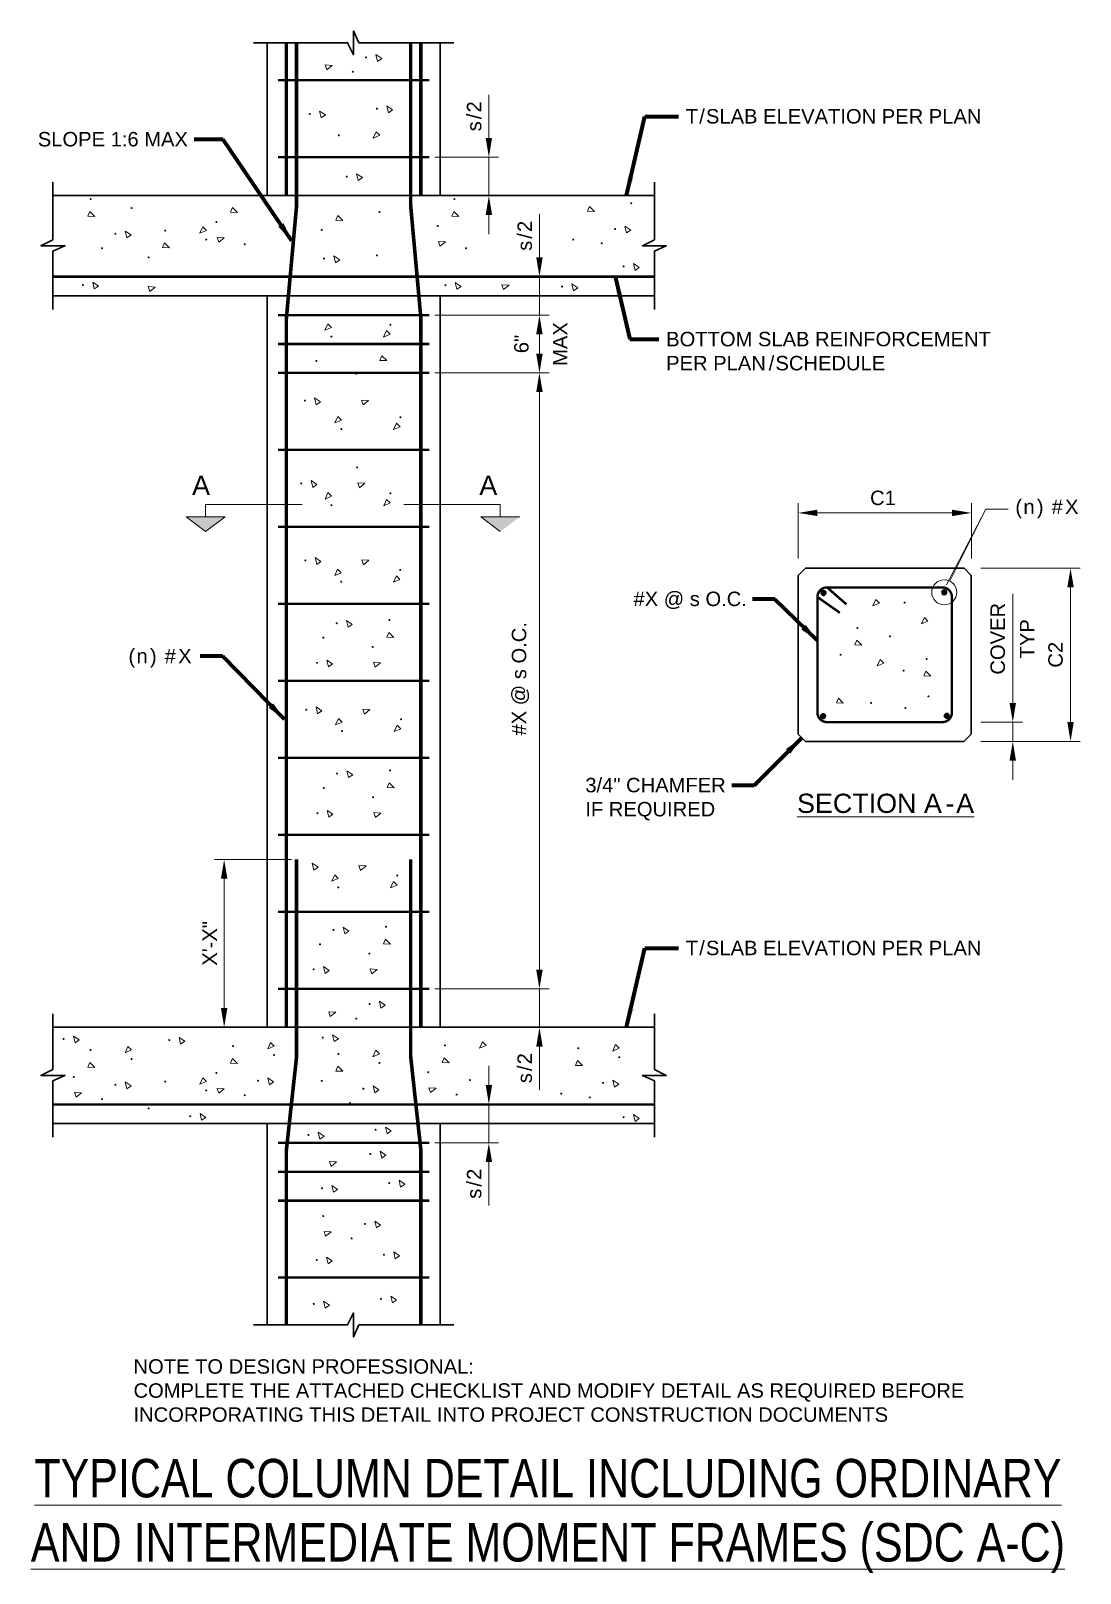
# Model space of a CAD drawing. Header units: inches. Extents: x -400 to -291, y 1853 to 2013.
import ezdxf

# ---------------------------------------------------------------- set-up
doc = ezdxf.new("R2010")
doc.units = ezdxf.units.IN
doc.header["$LTSCALE"] = 5
doc.header["$MEASUREMENT"] = 0
doc.linetypes.add('HIDDEN', pattern=[0.375, 0.25, -0.125])
for name, color, linetype, lineweight in [('S-ANNO-DIMS', 1, 'Continuous', 20), ('S-ANNO-TEXT', 7, 'Continuous', 20), ('S-DELT-PATT', 7, 'Continuous', 15), ('S-DETL', 3, 'Continuous', 30)]:
    doc.layers.add(name, color=color, linetype=linetype, lineweight=lineweight)
doc.styles.add('Romans', font='arial.ttf')
doc.dimstyles.get("Standard").update_dxf_attribs({"dimtxt": 0.18, "dimasz": 0.18, "dimexe": 0.18, "dimexo": 0.0625, "dimgap": 0.09, "dimtad": 0, "dimtih": 1, "dimtoh": 1, "dimdec": 4, "dimzin": 0, "dimdsep": 46, "dimtxsty": 'Standard', "dimcen": 0.09, "dimadec": 0, "dimazin": 0, "dimtfac": 1, "dimtdec": 4, "dimtofl": 0, "dimtmove": 0, "dimatfit": 3, "dimfxl": 1, "dimtolj": 1, "dimtzin": 0, "dimarcsym": 0})

# ---------------------------------------------------------------- blocks, each defined once
blk = doc.blocks.new('*D0')
at = {"layer": 'Defpoints', "color": 0, "transparency": 16777216}
for p in [(-302.5, 1941.52), (-298.17, 1941.52), (-302.5, 1939.52)]:
    blk.add_point(p, dxfattribs=at)
at = {"layer": 'S-ANNO-DIMS', "transparency": 16777216}
for p, q in [((-298.17, 1943.52), (-298.17, 1954.84)), ((-301.5, 1941.52), (-297.17, 1941.52)), ((-298.17, 1939.52), (-298.17, 1941.52)), ((-301.5, 1939.52), (-297.17, 1939.52)), ((-298.17, 1937.52), (-298.17, 1935.52))]:
    blk.add_line(p, q, dxfattribs=at)
for points in [[(-298.51, 1943.52), (-297.84, 1943.52), (-298.17, 1941.52)], [(-298.51, 1937.52), (-297.84, 1937.52), (-298.17, 1939.52)]]:
    blk.add_solid(points, dxfattribs=at)
at = {"layer": 'S-ANNO-DIMS', "transparency": 16777216, "insert": (-299.73, 1950.18), "char_height": 1.5, "attachment_point": 5, "rotation": 90, "style": 'Romans'}
blk.add_mtext('\\A1;COVER', dxfattribs=at)
blk = doc.blocks.new('*D1')
at = {"layer": 'Defpoints', "color": 0, "transparency": 16777216}
for p in [(-302.5, 1957.52), (-292.17, 1957.52), (-302.5, 1939.52)]:
    blk.add_point(p, dxfattribs=at)
at = {"layer": 'S-ANNO-DIMS', "transparency": 16777216}
for p, q in [((-301.5, 1957.52), (-291.17, 1957.52)), ((-292.17, 1941.52), (-292.17, 1955.52)), ((-301.5, 1939.52), (-291.17, 1939.52))]:
    blk.add_line(p, q, dxfattribs=at)
for points in [[(-292.5, 1955.52), (-291.83, 1955.52), (-292.17, 1957.52)], [(-292.5, 1941.52), (-291.83, 1941.52), (-292.17, 1939.52)]]:
    blk.add_solid(points, dxfattribs=at)
at = {"layer": 'S-ANNO-DIMS', "transparency": 16777216, "insert": (-293.72, 1948.52), "char_height": 1.5, "attachment_point": 5, "rotation": 90, "style": 'Romans'}
blk.add_mtext('\\A1;C2', dxfattribs=at)
blk = doc.blocks.new('*D2')
at = {"layer": 'Defpoints', "color": 0, "transparency": 16777216}
for p in [(-320.48, 1963.26), (-320.48, 1957.52), (-302.48, 1957.52)]:
    blk.add_point(p, dxfattribs=at)
at = {"layer": 'S-ANNO-DIMS', "transparency": 16777216}
for p, q in [((-320.48, 1958.52), (-320.48, 1964.26)), ((-304.48, 1963.26), (-318.48, 1963.26)), ((-302.48, 1958.52), (-302.48, 1964.26))]:
    blk.add_line(p, q, dxfattribs=at)
for points in [[(-318.48, 1963.59), (-318.48, 1962.93), (-320.48, 1963.26)], [(-304.48, 1963.59), (-304.48, 1962.93), (-302.48, 1963.26)]]:
    blk.add_solid(points, dxfattribs=at)
at = {"layer": 'S-ANNO-DIMS', "transparency": 16777216, "insert": (-311.67, 1964.81), "char_height": 1.5, "attachment_point": 5, "style": 'Romans'}
blk.add_mtext('\\A1;C1', dxfattribs=at)
blk = doc.blocks.new('*D3')
at = {"layer": 'Defpoints', "color": 0, "transparency": 16777216}
for p in [(-359.27, 1977.81), (-359.27, 1913.81), (-347.39, 1913.81)]:
    blk.add_point(p, dxfattribs=at)
at = {"layer": 'S-ANNO-DIMS', "transparency": 16777216}
for p, q in [((-358.27, 1977.81), (-346.39, 1977.81)), ((-347.39, 1975.81), (-347.39, 1915.81)), ((-358.27, 1913.81), (-346.39, 1913.81))]:
    blk.add_line(p, q, dxfattribs=at)
for points in [[(-347.72, 1975.81), (-347.05, 1975.81), (-347.39, 1977.81)], [(-347.72, 1915.81), (-347.05, 1915.81), (-347.39, 1913.81)]]:
    blk.add_solid(points, dxfattribs=at)
at = {"layer": 'S-ANNO-DIMS', "transparency": 16777216, "insert": (-349.36, 1946.02), "char_height": 1.5, "attachment_point": 5, "rotation": 90, "style": 'Romans'}
blk.add_mtext('\\A1;#X @ s O.C.', dxfattribs=at)
blk = doc.blocks.new('*D4')
at = {"layer": 'Defpoints', "color": 0, "transparency": 16777216}
for p in [(-380.17, 1927.25), (-372.17, 1927.25), (-380.17, 1909.81)]:
    blk.add_point(p, dxfattribs=at)
at = {"layer": 'S-ANNO-DIMS', "transparency": 16777216}
for p, q in [((-373.17, 1927.25), (-381.17, 1927.25)), ((-380.17, 1911.81), (-380.17, 1925.25))]:
    blk.add_line(p, q, dxfattribs=at)
for points in [[(-380.5, 1925.25), (-379.83, 1925.25), (-380.17, 1927.25)], [(-380.5, 1911.81), (-379.83, 1911.81), (-380.17, 1909.81)]]:
    blk.add_solid(points, dxfattribs=at)
at = {"layer": 'S-ANNO-DIMS', "transparency": 16777216, "insert": (-381.67, 1918.53), "char_height": 1.5, "attachment_point": 5, "rotation": 90, "style": 'Romans'}
blk.add_mtext('\\A1;X\'-X"', dxfattribs=at)

msp = doc.modelspace()

# ---------------------------------------------------------------- hatches: boundary and pattern name
at = {"layer": 'S-ANNO-TEXT'}
h = msp.add_hatch(color=256, dxfattribs=at)
h.dxf.hatch_style = 1
h.paths.add_polyline_path([(-380.0672328, 1962.8564205), (-384.128971, 1962.8564205), (-382.0981019, 1961.3231867)])
h = msp.add_hatch(color=256, dxfattribs=at)
h.dxf.hatch_style = 1
h.paths.add_polyline_path([(-351.4574527, 1961.3231867), (-349.4265836, 1962.8564205), (-353.4883218, 1962.8564205)])
at = {"layer": 'S-DETL'}
h = msp.add_hatch(color=256, dxfattribs=at)
h.dxf.hatch_style = 1
h.paths.add_polyline_path([(-305.5482062, 1955.0057516, 1), (-305.0482062, 1955.0057516, 1)])
h = msp.add_hatch(color=256, dxfattribs=at)
h.dxf.hatch_style = 1
h.paths.add_polyline_path([(-317.5995978, 1954.9404287, 1), (-318.0995978, 1954.9404287, 1)])
h = msp.add_hatch(color=256, dxfattribs=at)
h.dxf.hatch_style = 1
h.paths.add_polyline_path([(-305.2858974, 1942.176224, 1), (-304.7858974, 1942.176224, 1)])
h = msp.add_hatch(color=256, dxfattribs=at)
h.dxf.hatch_style = 1
h.paths.add_polyline_path([(-318.1432393, 1942.1352794, 1), (-317.6432393, 1942.1352794, 1)])

# ---------------------------------------------------------------- linework, layer by layer
at = {"layer": 'S-ANNO-DIMS'}
for p, q in [((-352.6441664, 2002.226972), (-352.6441664, 2006.7157168)), ((-358.2743847, 2000.226972), (-351.6441664, 2000.226972)), ((-352.6441664, 2000.226972), (-352.6441664, 1996.226972)), ((-352.6441664, 1994.226972), (-352.6441664, 1992.226972)), ((-347.3872255, 1989.8071107), (-347.3872255, 1994.2958556)), ((-347.3872255, 1983.8071108), (-347.3872255, 1987.8071108)), ((-358.2743847, 1983.8071108), (-346.3872256, 1983.8071108)), ((-347.3872255, 1979.8071107), (-347.3872255, 1981.8071108)), ((-347.3872255, 1981.8071108), (-347.3872255, 1979.8071108)), ((-357.8431398, 1977.8071108), (-346.3872256, 1977.8071108)), ((-347.3872255, 1975.8071108), (-347.3872255, 1973.8071108)), ((-347.3872255, 1915.8071107), (-347.3872255, 1917.8071107)), ((-347.3872255, 1913.8071108), (-347.3872255, 1909.8071108)), ((-347.3872255, 1907.8071108), (-347.3872255, 1903.3183659)), ((-352.6441664, 1903.7959309), (-352.6441664, 1905.7959309)), ((-352.6441664, 1901.7959309), (-352.6441664, 1897.7959309)), ((-358.2743847, 1897.7959309), (-351.6441664, 1897.7959309)), ((-352.6441664, 1895.7959309), (-352.6441664, 1891.3071861))]:
    msp.add_line(p, q, dxfattribs=at)
for points in [[(-352.9774998, 2002.226972), (-352.3108331, 2002.226972), (-352.6441664, 2000.226972)], [(-352.9774998, 1994.226972), (-352.3108331, 1994.226972), (-352.6441664, 1996.226972)], [(-347.7205589, 1989.8071107), (-347.0538922, 1989.8071107), (-347.3872255, 1987.8071108)], [(-347.7205589, 1981.8071108), (-347.0538922, 1981.8071108), (-347.3872255, 1983.8071108)], [(-347.7205589, 1981.8071108), (-347.0538922, 1981.8071108), (-347.3872255, 1983.8071108)], [(-347.7205589, 1979.8071107), (-347.0538922, 1979.8071107), (-347.3872255, 1977.8071108)], [(-347.7205589, 1975.8071108), (-347.0538922, 1975.8071108), (-347.3872255, 1977.8071108)], [(-347.7205589, 1915.8071107), (-347.0538922, 1915.8071107), (-347.3872255, 1913.8071108)], [(-347.7205589, 1907.8071108), (-347.0538922, 1907.8071108), (-347.3872255, 1909.8071108)], [(-352.9774998, 1903.7959309), (-352.3108331, 1903.7959309), (-352.6441664, 1901.7959309)], [(-352.9774998, 1895.7959309), (-352.3108331, 1895.7959309), (-352.6441664, 1897.7959309)]]:
    msp.add_solid(points, dxfattribs=at)
at = {"layer": 'S-ANNO-TEXT'}
for p, q in [((-382.0981019, 1964.1343076), (-372.0690147, 1964.1343076)), ((-382.0981019, 1964.1343076), (-382.0981019, 1962.8564205)), ((-361.4865399, 1964.1343076), (-351.4574527, 1964.1343076)), ((-351.4574527, 1964.1343076), (-351.4574527, 1962.8564205)), ((-304.7181174, 1956.1696678), (-300.9839383, 1963.6620927)), ((-300.9839383, 1963.6620927), (-298.6556641, 1963.6620927)), ((-380.0672328, 1962.8564205), (-384.128971, 1962.8564205)), ((-384.128971, 1962.8564205), (-382.0981019, 1961.3231867)), ((-380.0672328, 1962.8564205), (-382.0981019, 1961.3231867)), ((-353.4883218, 1962.8564205), (-349.4265836, 1962.8564205)), ((-353.4883218, 1962.8564205), (-351.4574527, 1961.3231867))]:
    msp.add_line(p, q, dxfattribs=at)
msp.add_circle((-305.2982062, 1955.0057516), 1.300463, dxfattribs=at)
at = {"layer": 'S-DELT-PATT', "flags": 128}
for points in [[(-369.6608312, 2009.810293), (-368.9292046, 2009.764514), (-369.4942205, 2009.306974)], [(-364.2246407, 2010.1729383), (-364.3908072, 2010.8869145), (-363.7903315, 2010.4770184)], [(-370.0762333, 2004.3046437), (-370.2423998, 2005.0186198), (-369.6419241, 2004.6087237)], [(-363.0908503, 2004.836438), (-363.2570168, 2005.5504141), (-362.6565412, 2005.140518)], [(-363.9888529, 2002.4975115), (-364.6631158, 2002.2098612), (-364.3637456, 2002.8724042)], [(-366.2337315, 1997.7907875), (-366.399898, 1998.5047637), (-365.7994223, 1998.0948676)], [(-394.1326947, 1994.5806108), (-393.6146499, 1994.061956), (-394.3410226, 1994.0930777)], [(-379.302733, 1994.9893854), (-378.7846882, 1994.4707305), (-379.5110608, 1994.5018522)], [(-368.3592519, 1994.1718363), (-367.8412071, 1993.6531815), (-368.5675797, 1993.6843031)], [(-356.2907589, 1994.5806108), (-355.7727141, 1994.061956), (-356.4990868, 1994.0930777)], [(-342.1767386, 1995.091577), (-341.6586938, 1994.5729222), (-342.3850665, 1994.6040439)], [(-390.2859858, 1991.8377801), (-390.4521523, 1992.5517562), (-389.8516766, 1992.1418601)], [(-382.0196741, 1992.5990491), (-382.6939371, 1992.3113988), (-382.3945668, 1992.9739418)], [(-338.3300296, 1992.3487463), (-338.4961962, 1993.0627224), (-337.8957205, 1992.6528263)], [(-386.3597529, 1991.3104068), (-385.8417081, 1990.791752), (-386.5680807, 1990.8228737)], [(-380.8922145, 1991.8839093), (-380.1605879, 1991.8381303), (-380.7256039, 1991.3805903)], [(-357.8802405, 1991.4751348), (-357.1486139, 1991.4293558), (-357.7136298, 1990.9718158)], [(-368.5882114, 1989.258398), (-368.7543779, 1989.9723741), (-368.1539022, 1989.562478)], [(-337.4464616, 1988.4537622), (-337.6126281, 1989.1677383), (-337.0121525, 1988.7578422)], [(-393.6663904, 1986.5252449), (-393.8325569, 1987.2392211), (-393.2320813, 1986.8293249)], [(-388.0717728, 1986.7682276), (-387.3401462, 1986.7224485), (-387.9051621, 1986.2649086)], [(-355.973425, 1986.4924361), (-356.1395915, 1987.2064123), (-355.5391159, 1986.7965161)], [(-351.279798, 1986.9706623), (-350.5481714, 1986.9248833), (-351.1131873, 1986.4673433)], [(-343.8426001, 1986.3465849), (-344.0087666, 1987.0605611), (-343.408291, 1986.650665)], [(-369.0171989, 1982.5229663), (-369.6914619, 1982.235316), (-369.3920917, 1982.897859)], [(-362.9107704, 1981.8250774), (-363.5850334, 1981.5374271), (-363.2856632, 1982.1999701)], [(-363.776637, 1979.5974838), (-363.2585922, 1979.0788289), (-363.9849649, 1979.1099506)], [(-370.5916882, 1974.5034551), (-370.7578547, 1975.2174313), (-370.1573791, 1974.8075352)], [(-365.8980612, 1974.9816814), (-365.1664346, 1974.9359023), (-365.7314505, 1974.4783624)], [(-367.9764489, 1972.9074606), (-368.6507118, 1972.6198103), (-368.3513416, 1973.2823533)], [(-361.8700204, 1972.2095717), (-362.5442833, 1971.9219214), (-362.2449131, 1972.5844644)], [(-370.9639637, 1965.9051721), (-371.1301302, 1966.6191483), (-370.5296545, 1966.2092522)], [(-369.0078656, 1964.9895021), (-369.6821286, 1964.7018518), (-369.3827583, 1965.3643948)], [(-366.2703367, 1966.3833984), (-365.53871, 1966.3376193), (-366.103726, 1965.8800794)], [(-362.9014371, 1964.2916132), (-363.5757001, 1964.0039629), (-363.2763298, 1964.6665059)], [(-370.5381786, 1957.9026058), (-370.7043451, 1958.6165819), (-370.1038695, 1958.2066858)], [(-367.9947652, 1957.0451543), (-368.6690281, 1956.7575039), (-368.3696579, 1957.420047)], [(-365.8445516, 1958.380832), (-365.112925, 1958.335053), (-365.6779409, 1957.877513)], [(-361.8883367, 1956.3472654), (-362.5625996, 1956.059615), (-362.2632294, 1956.7221581)], [(-312.034881, 1953.88806), (-312.709144, 1953.6004096), (-312.4097737, 1954.2629527)], [(-367.2833576, 1951.3697075), (-367.4495241, 1952.0836837), (-366.8490485, 1951.6737876)], [(-306.9896994, 1952.0161209), (-307.6639624, 1951.7284706), (-307.3645921, 1952.3910136)], [(-363.0502927, 1950.8423343), (-362.5322479, 1950.3236794), (-363.2586206, 1950.3548011)], [(-314.4016144, 1950.0271026), (-313.8835696, 1949.5084478), (-314.6099423, 1949.5395695)], [(-369.3334013, 1947.258632), (-369.4995678, 1947.9726082), (-368.8990921, 1947.5627121)], [(-364.6397743, 1947.7368582), (-363.9081476, 1947.6910792), (-364.4731636, 1947.2335393)], [(-311.5820886, 1947.6446315), (-312.2563516, 1947.3569811), (-311.9569814, 1948.0195242)], [(-307.2030737, 1946.8088285), (-306.6850289, 1946.2901737), (-307.4114016, 1946.3212954)], [(-316.3086007, 1944.0182161), (-315.7905559, 1943.4995613), (-316.5169286, 1943.530683)], [(-370.4517157, 1942.3844862), (-370.6178822, 1943.0984624), (-370.0174066, 1942.6885663)], [(-365.7580887, 1942.8627125), (-365.0264621, 1942.8169334), (-365.591478, 1942.3593935)], [(-367.9083022, 1941.5270347), (-368.5825652, 1941.2393844), (-368.283195, 1941.9019275)], [(-361.8018737, 1940.8291458), (-362.4761367, 1940.5414955), (-362.1767665, 1941.2040386)], [(-367.2381001, 1935.747615), (-367.4042666, 1936.4615911), (-366.803791, 1936.051695)], [(-363.0050352, 1935.2202417), (-362.4869904, 1934.7015869), (-363.213363, 1934.7327086)], [(-369.2881438, 1931.6365395), (-369.4543103, 1932.3505156), (-368.8538346, 1931.9406195)], [(-364.5945168, 1932.1147657), (-363.8628901, 1932.0689867), (-364.4279061, 1931.6114467)], [(-370.8415467, 1926.1423076), (-371.0077132, 1926.8562837), (-370.4072376, 1926.4463876)], [(-366.1479197, 1926.6205338), (-365.4162931, 1926.5747547), (-365.981309, 1926.1172148)], [(-368.2981332, 1925.284856), (-368.9723962, 1924.9972057), (-368.673026, 1925.6597488)], [(-362.1917047, 1924.5869671), (-362.8659677, 1924.2993168), (-362.5665975, 1924.9618599)], [(-367.6279311, 1919.5054363), (-367.7940976, 1920.2194124), (-367.193622, 1919.8095163)], [(-363.3948662, 1918.978063), (-362.8768214, 1918.4594082), (-363.603194, 1918.4905299)], [(-369.6779748, 1915.3943608), (-369.8441413, 1916.1083369), (-369.2436656, 1915.6984408)], [(-364.9843478, 1915.872587), (-364.2527211, 1915.826808), (-364.8177371, 1915.369268)], [(-363.8605216, 1911.7921848), (-364.0266881, 1912.5061609), (-363.4262124, 1912.0962648)], [(-369.2967121, 1911.4295395), (-368.5650855, 1911.3837604), (-369.1301014, 1910.9262205)], [(-395.6727353, 1908.1837461), (-395.8389018, 1908.8977222), (-395.2384261, 1908.4878261)], [(-384.6957133, 1908.0507955), (-384.8618798, 1908.7647717), (-384.2614042, 1908.3548756)], [(-368.7291376, 1908.3166888), (-368.8953041, 1909.030665), (-368.2948285, 1908.6207688)], [(-389.7926159, 1907.4493919), (-390.4668789, 1907.1617415), (-390.1675087, 1907.8242846)], [(-374.9626542, 1907.8581664), (-375.6369172, 1907.5705161), (-375.3375469, 1908.2330591)], [(-364.0191731, 1907.0406173), (-364.6934361, 1906.752967), (-364.3940658, 1907.41551)], [(-352.9407598, 1907.9280897), (-353.6150227, 1907.6404394), (-353.3156525, 1908.3029824)], [(-339.0870091, 1907.6305184), (-339.761272, 1907.3428681), (-339.4619018, 1908.0054112)], [(-394.1326947, 1906.1607496), (-393.6146499, 1905.6420948), (-394.3410226, 1905.6732164)], [(-379.302733, 1906.5695241), (-378.7846882, 1906.0508693), (-379.5110608, 1906.081991)], [(-368.3592519, 1905.7519751), (-367.8412071, 1905.2333202), (-368.5675797, 1905.2644419)], [(-357.2808385, 1906.6394475), (-356.7627937, 1906.1207926), (-357.4891664, 1906.1519143)], [(-343.4270878, 1906.3418762), (-342.909043, 1905.8232213), (-343.6354157, 1905.854343)], [(-390.2859858, 1903.4179189), (-390.4521523, 1904.131895), (-389.8516766, 1903.7219989)], [(-382.0196741, 1904.1791879), (-382.6939371, 1903.8915375), (-382.3945668, 1904.5540806)], [(-375.456024, 1903.8266934), (-375.6221905, 1904.5406696), (-375.0217149, 1904.1307734)], [(-339.5803789, 1903.5990455), (-339.7465454, 1904.3130216), (-339.1460697, 1903.9031255)], [(-395.7221763, 1903.0552736), (-394.9905497, 1903.0094945), (-395.5555656, 1902.5519546)], [(-380.8922145, 1903.4640481), (-380.1605879, 1903.4182691), (-380.7256039, 1902.9607291)], [(-364.5125429, 1903.0091443), (-364.6787094, 1903.7231205), (-364.0782338, 1903.3132244)], [(-358.8703201, 1903.5339714), (-358.1386935, 1903.4881924), (-358.7037094, 1903.0306524)], [(-382.5130439, 1900.1477149), (-382.6792104, 1900.861691), (-382.0787348, 1900.4517949)], [(-337.4464616, 1900.0339009), (-337.6126281, 1900.7478771), (-337.0121525, 1900.337981)], [(-363.2331082, 1898.7321976), (-363.3992747, 1899.4461737), (-362.7987991, 1899.0362776)], [(-370.2184912, 1898.2004033), (-370.3846577, 1898.9143795), (-369.784182, 1898.5044833)], [(-363.7860505, 1896.2206568), (-363.952217, 1896.934633), (-363.3517414, 1896.5247368)], [(-369.222241, 1895.8580115), (-368.4906144, 1895.8122325), (-369.0556303, 1895.3546925)], [(-368.8009886, 1892.6613651), (-368.9671551, 1893.3753412), (-368.3666794, 1892.9654451)], [(-361.8156056, 1893.1931593), (-361.9817722, 1893.9071355), (-361.3812965, 1893.4972394)], [(-364.3440106, 1888.9526227), (-364.5101771, 1889.6665989), (-363.9097015, 1889.2567028)], [(-369.7802012, 1888.5899774), (-369.0485745, 1888.5441984), (-369.6135905, 1888.0866585)], [(-362.3735658, 1885.7514663), (-362.5397323, 1886.4654425), (-361.9392566, 1886.0555464)], [(-369.3589487, 1885.219672), (-369.5251152, 1885.9336482), (-368.9246396, 1885.5237521)], [(-362.6797304, 1881.166514), (-362.8458969, 1881.8804901), (-362.2454212, 1881.470594)], [(-369.6651133, 1880.6347197), (-369.8312798, 1881.3486959), (-369.2308042, 1880.9387997)]]:
    msp.add_lwpolyline(points, close=True, dxfattribs=at)
for points in [[(-365.4624516, 2010.5939941, 1), (-365.3587716, 2010.5939941, 1)], [(-366.8505389, 2009.0960546, 1), (-366.7468589, 2009.0960546, 1)], [(-364.3286613, 2005.2574937, 1), (-364.2249813, 2005.2574937, 1)], [(-371.3140442, 2004.7256994, 1), (-371.2103642, 2004.7256994, 1)], [(-368.3111276, 2002.4932403, 1), (-368.2074476, 2002.4932403, 1)], [(-367.4715424, 1998.2118433, 1), (-367.3678624, 1998.2118433, 1)], [(-394.1148906, 1995.8649818, 1), (-394.0112106, 1995.8649818, 1)], [(-356.2729549, 1995.8649818, 1), (-356.1692749, 1995.8649818, 1)], [(-337.8950766, 1995.4440651, 1), (-337.7913966, 1995.4440651, 1)], [(-389.8510327, 1994.9330989, 1), (-389.7473527, 1994.9330989, 1)], [(-364.0775899, 1994.5243244, 1), (-363.9739099, 1994.5243244, 1)], [(-391.5237967, 1992.2588358, 1), (-391.4201167, 1992.2588358, 1)], [(-386.3419488, 1992.5947779, 1), (-386.2382688, 1992.5947779, 1)], [(-381.0246589, 1993.4813061, 1), (-380.9209789, 1993.4813061, 1)], [(-370.0811778, 1992.663757, 1), (-369.9774978, 1992.663757, 1)], [(-358.0126849, 1993.0725316, 1), (-357.9090049, 1993.0725316, 1)], [(-339.5678406, 1992.769802, 1), (-339.4641606, 1992.769802, 1)], [(-392.911884, 1990.7608964, 1), (-392.808204, 1990.7608964, 1)], [(-382.0780909, 1991.6628949, 1), (-381.9744109, 1991.6628949, 1)], [(-378.0819222, 1991.1696709, 1), (-377.9782422, 1991.1696709, 1)], [(-355.0699482, 1990.7608964, 1), (-354.9662682, 1990.7608964, 1)], [(-343.929323, 1991.6628949, 1), (-343.825643, 1991.6628949, 1)], [(-340.9559279, 1991.2718626, 1), (-340.8522479, 1991.2718626, 1)], [(-388.0816788, 1989.8023276, 1), (-387.9779988, 1989.8023276, 1)], [(-369.8260223, 1989.6794537, 1), (-369.7223423, 1989.6794537, 1)], [(-364.3373424, 1990.0153958, 1), (-364.2336624, 1990.0153958, 1)], [(-338.6842726, 1988.8748179, 1), (-338.5805926, 1988.8748179, 1)], [(-394.9042013, 1986.9463006, 1), (-394.8005213, 1986.9463006, 1)], [(-357.211236, 1986.9134918, 1), (-357.107556, 1986.9134918, 1)], [(-345.0804111, 1986.7676407, 1), (-344.9767311, 1986.7676407, 1)], [(-362.9385287, 1982.8095261, 1), (-362.8348487, 1982.8095261, 1)], [(-369.0756157, 1981.5868122, 1), (-368.9719357, 1981.5868122, 1)], [(-370.6356002, 1979.0479733, 1), (-370.5319202, 1979.0479733, 1)], [(-366.4746069, 1977.7193381, 1), (-366.3709269, 1977.7193381, 1)], [(-371.8294992, 1974.9245109, 1), (-371.7258192, 1974.9245109, 1)], [(-361.8977786, 1973.1940204, 1), (-361.7940986, 1973.1940204, 1)], [(-368.0348656, 1971.9713065, 1), (-367.9311856, 1971.9713065, 1)], [(-366.4027811, 1967.9807951, 1), (-366.2991011, 1967.9807951, 1)], [(-372.2017746, 1966.3262279, 1), (-372.0980946, 1966.3262279, 1)], [(-362.9291954, 1965.2760619, 1), (-362.8255154, 1965.2760619, 1)], [(-369.0662824, 1964.053348, 1), (-368.9626024, 1964.053348, 1)], [(-371.7759896, 1958.3236615, 1), (-371.6723096, 1958.3236615, 1)], [(-361.9160949, 1957.3317141, 1), (-361.8124149, 1957.3317141, 1)], [(-368.0531819, 1956.1090001, 1), (-367.9495019, 1956.1090001, 1)], [(-309.4677979, 1953.9483141, 1), (-309.3641179, 1953.9483141, 1)], [(-363.0324886, 1952.1267053, 1), (-362.9288086, 1952.1267053, 1)], [(-368.5211686, 1951.7907633, 1), (-368.4174886, 1951.7907633, 1)], [(-314.3838103, 1951.3114737, 1), (-314.2801303, 1951.3114737, 1)], [(-311.0011856, 1950.4315206, 1), (-310.8975056, 1950.4315206, 1)], [(-369.9092559, 1950.2928238, 1), (-369.8055759, 1950.2928238, 1)], [(-364.7722186, 1949.334255, 1), (-364.6685386, 1949.334255, 1)], [(-370.5712122, 1947.6796878, 1), (-370.4675322, 1947.6796878, 1)], [(-316.1235403, 1948.5190234, 1), (-316.0198603, 1948.5190234, 1)], [(-307.1852697, 1948.0931996, 1), (-307.0815897, 1948.0931996, 1)], [(-309.5842893, 1946.8777343, 1), (-309.4806093, 1946.8777343, 1)], [(-306.9912726, 1944.1917278, 1), (-306.8875926, 1944.1917278, 1)], [(-371.6895267, 1942.805542, 1), (-371.5858467, 1942.805542, 1)], [(-312.9571918, 1943.5195942, 1), (-312.8535118, 1943.5195942, 1)], [(-309.3902921, 1942.9762626, 1), (-309.2866121, 1942.9762626, 1)], [(-361.829632, 1941.8135945, 1), (-361.725952, 1941.8135945, 1)], [(-367.966719, 1940.5908806, 1), (-367.863039, 1940.5908806, 1)], [(-368.4759111, 1936.1686707, 1), (-368.3722311, 1936.1686707, 1)], [(-362.9872311, 1936.5046127, 1), (-362.8835511, 1936.5046127, 1)], [(-369.8639983, 1934.6707313, 1), (-369.7603183, 1934.6707313, 1)], [(-364.7269611, 1933.7121625, 1), (-364.6232811, 1933.7121625, 1)], [(-370.5259547, 1932.0575952, 1), (-370.4222747, 1932.0575952, 1)], [(-362.219463, 1925.5714158, 1), (-362.115783, 1925.5714158, 1)], [(-368.35655, 1924.3487019, 1), (-368.25287, 1924.3487019, 1)], [(-368.8657421, 1919.926492, 1), (-368.7620621, 1919.926492, 1)], [(-363.3770621, 1920.2624341, 1), (-363.2733821, 1920.2624341, 1)], [(-370.2538293, 1918.4285526, 1), (-370.1501493, 1918.4285526, 1)], [(-365.1167921, 1917.4699838, 1), (-365.0131121, 1917.4699838, 1)], [(-370.9157857, 1915.8154165, 1), (-370.8121057, 1915.8154165, 1)], [(-365.0983325, 1912.2132405, 1), (-364.9946525, 1912.2132405, 1)], [(-366.4864198, 1910.7153011, 1), (-366.3827398, 1910.7153011, 1)], [(-369.9669486, 1908.7377445, 1), (-369.8632686, 1908.7377445, 1)], [(-396.9105462, 1908.6048018, 1), (-396.8068662, 1908.6048018, 1)], [(-394.1148906, 1907.4451206, 1), (-394.0112106, 1907.4451206, 1)], [(-385.9335242, 1908.4718513, 1), (-385.8298442, 1908.4718513, 1)], [(-379.2849289, 1907.8538952, 1), (-379.1812489, 1907.8538952, 1)], [(-357.2630345, 1907.9238185, 1), (-357.1593545, 1907.9238185, 1)], [(-343.4092838, 1907.6262472, 1), (-343.3056038, 1907.6262472, 1)], [(-389.8510327, 1906.5132377, 1), (-389.7473527, 1906.5132377, 1)], [(-375.021071, 1906.9220122, 1), (-374.917391, 1906.9220122, 1)], [(-368.3414478, 1907.0363461, 1), (-368.2377678, 1907.0363461, 1)], [(-364.0775899, 1906.1044632, 1), (-363.9739099, 1906.1044632, 1)], [(-339.1454258, 1906.6943643, 1), (-339.0417458, 1906.6943643, 1)], [(-395.8546207, 1904.6526703, 1), (-395.7509407, 1904.6526703, 1)], [(-386.3419488, 1904.1749166, 1), (-386.2382688, 1904.1749166, 1)], [(-381.0246589, 1905.0614449, 1), (-380.9209789, 1905.0614449, 1)], [(-376.693835, 1904.2477491, 1), (-376.590155, 1904.2477491, 1)], [(-370.0811778, 1904.2438958, 1), (-369.9774978, 1904.2438958, 1)], [(-359.0027645, 1905.1313682, 1), (-358.8990845, 1905.1313682, 1)], [(-354.6719405, 1904.3176725, 1), (-354.5682605, 1904.3176725, 1)], [(-340.8181898, 1904.0201012, 1), (-340.7145098, 1904.0201012, 1)], [(-392.911884, 1902.3410352, 1), (-392.808204, 1902.3410352, 1)], [(-391.5237967, 1903.8389746, 1), (-391.4201167, 1903.8389746, 1)], [(-382.0780909, 1903.2430337, 1), (-381.9744109, 1903.2430337, 1)], [(-378.0819222, 1902.7498097, 1), (-377.9782422, 1902.7498097, 1)], [(-365.7503539, 1903.4302001, 1), (-365.6466739, 1903.4302001, 1)], [(-356.0600278, 1902.819733, 1), (-355.9563478, 1902.819733, 1)], [(-345.1796723, 1902.9131941, 1), (-345.0759923, 1902.9131941, 1)], [(-342.2062771, 1902.5221618, 1), (-342.1025971, 1902.5221618, 1)], [(-388.0816788, 1901.3824664, 1), (-387.9779988, 1901.3824664, 1)], [(-367.1384411, 1901.9322607, 1), (-367.0347611, 1901.9322607, 1)], [(-383.7508549, 1900.5687706, 1), (-383.6471749, 1900.5687706, 1)], [(-364.4709192, 1899.1532533, 1), (-364.3672392, 1899.1532533, 1)], [(-338.6842726, 1900.4549567, 1), (-338.5805926, 1900.4549567, 1)], [(-371.4563021, 1898.621459, 1), (-371.3526221, 1898.621459, 1)], [(-365.0238614, 1896.6417125, 1), (-364.9201814, 1896.6417125, 1)], [(-370.0387995, 1893.0824208, 1), (-369.9351195, 1893.0824208, 1)], [(-363.0534166, 1893.6142151, 1), (-362.9497366, 1893.6142151, 1)], [(-369.9126455, 1890.1873742, 1), (-369.8089655, 1890.1873742, 1)], [(-366.9699089, 1887.875739, 1), (-366.8662289, 1887.875739, 1)], [(-365.5818216, 1889.3736785, 1), (-365.4781416, 1889.3736785, 1)], [(-370.5967597, 1885.6407278, 1), (-370.4930797, 1885.6407278, 1)], [(-363.6113767, 1886.1725221, 1), (-363.5076967, 1886.1725221, 1)], [(-363.9175413, 1881.5875697, 1), (-363.8138613, 1881.5875697, 1)], [(-370.9029243, 1881.0557754, 1), (-370.7992443, 1881.0557754, 1)]]:
    msp.add_lwpolyline(points, format="xyb", close=True, dxfattribs=at)
at = {"layer": 'S-DELT-PATT'}
msp.add_lwpolyline([(-305.0805704, 1955.779599), (-300.968335, 1963.6620927), (-298.6478624, 1963.6620927)], dxfattribs=at)
at = {"layer": 'S-DETL'}
for p, q in [((-375.7056296, 1996.226972), (-375.7056296, 2012.1059001)), ((-357.7056296, 1996.226972), (-357.7056296, 2012.1059001)), ((-397.9711603, 1996.226972), (-375.7056296, 1996.226972)), ((-375.7056296, 1996.226972), (-335.4400988, 1996.226972)), ((-397.9711603, 1985.8071108), (-375.7056296, 1985.8071108)), ((-375.7056296, 1985.8071108), (-375.7056296, 1909.8071108)), ((-375.7056296, 1985.8071108), (-335.4400988, 1985.8071108)), ((-357.7056296, 1985.8071108), (-357.7056296, 1909.8071108)), ((-319.7342077, 1957.5181131), (-320.4842077, 1956.7681131)), ((-303.2342105, 1957.5181131), (-319.7342077, 1957.5181131)), ((-303.2342105, 1957.5181131), (-302.4842105, 1956.7681131)), ((-320.4842077, 1956.7681131), (-320.4842077, 1940.2681131)), ((-302.5022761, 1956.7861787), (-302.5022761, 1940.2681131)), ((-320.4842077, 1940.2681131), (-319.7342077, 1939.5181131)), ((-303.2522761, 1939.5181131), (-319.7342077, 1939.5181131)), ((-303.2522761, 1939.5181131), (-302.5022761, 1940.2681131)), ((-397.9711603, 1909.8071108), (-375.7056296, 1909.8071108)), ((-375.7056296, 1909.8071108), (-335.4400988, 1909.8071108)), ((-397.9711603, 1899.8071108), (-375.7056296, 1899.8071108)), ((-375.7056296, 1899.8071108), (-375.7056296, 1878.8836378)), ((-375.7056296, 1899.8071108), (-335.4400988, 1899.8071108)), ((-357.7056296, 1899.8071108), (-357.7056296, 1878.8836378))]:
    msp.add_line(p, q, dxfattribs=at)
at = {"layer": 'S-DETL', "linetype": 'Continuous'}
for points in [[(-377.1203213, 2012.1059001), (-367.3278145, 2012.1059001), (-366.7056296, 2010.8615303), (-366.7056296, 2013.3502699), (-366.1587677, 2012.1059001), (-356.2909378, 2012.1059001)], [(-397.9711603, 1997.6416637), (-397.9711603, 1991.6392263), (-399.2155301, 1991.0170414), (-396.7267905, 1991.0170414), (-397.9711603, 1990.4701795), (-397.9711603, 1984.392419)], [(-335.4400988, 1997.6416637), (-335.4400988, 1991.6392263), (-336.6844686, 1991.0170414), (-334.195729, 1991.0170414), (-335.4400988, 1990.4701795), (-335.4400988, 1984.392419)], [(-397.9711603, 1911.2218025), (-397.9711603, 1905.4292957), (-399.2155301, 1904.8071108), (-396.7267905, 1904.8071108), (-397.9711603, 1904.2602489), (-397.9711603, 1898.392419)], [(-335.4400988, 1911.2218025), (-335.4400988, 1905.4292957), (-334.195729, 1904.8071108), (-336.6844686, 1904.8071108), (-335.4400988, 1904.2602489), (-335.4400988, 1898.392419)], [(-377.1203213, 1878.8836378), (-367.3278145, 1878.8836378), (-366.7056296, 1880.1280076), (-366.7056296, 1877.639268), (-366.1587677, 1878.8836378), (-356.2909378, 1878.8836378)]]:
    msp.add_lwpolyline(points, dxfattribs=at)
at = {"layer": 'S-DETL'}
for points, const_width in [([(-373.7056296, 1996.226972), (-373.7056296, 2012.1059001)], 0.375), ([(-372.6325562, 2012.1059001), (-372.6325562, 1995.226972), (-373.7056296, 1983.3869596), (-373.7056296, 1972.3480439)], 0.375), ([(-373.7056296, 2012.1059001), (-373.7056296, 1996.226972)], 0.375), ([(-360.7787029, 2012.1059001), (-360.7787029, 1995.226972), (-359.7056296, 1983.3869596), (-359.7056296, 1972.3480439)], 0.375), ([(-359.7056296, 2012.1059001), (-359.7056296, 1996.226972)], 0.375), ([(-358.8431397, 2008.226972), (-374.5681194, 2008.226972)], 0.25), ([(-358.8431397, 2000.226972), (-374.5681194, 2000.226972)], 0.25), ([(-358.8431397, 1983.8071108), (-374.5681194, 1983.8071108)], 0.25), ([(-373.7056296, 1909.8071108), (-373.7056296, 1983.3869596)], 0.375), ([(-359.7056296, 1983.3869596), (-359.7056296, 1909.8071108)], 0.375), ([(-358.8431397, 1980.8071108), (-374.5681194, 1980.8071108)], 0.25), ([(-358.8431397, 1977.8071108), (-374.5681194, 1977.8071108)], 0.25), ([(-358.8431397, 1969.8071108), (-374.5681194, 1969.8071108)], 0.25), ([(-358.8431397, 1961.8071108), (-374.5681194, 1961.8071108)], 0.25), ([(-317.4842077, 1955.5181131), (-315.460435, 1953.753414)], 0.25), ([(-358.8431397, 1953.8071108), (-374.5681194, 1953.8071108)], 0.25), ([(-318.4842077, 1954.5181131), (-316.1562675, 1952.8828594)], 0.25), ([(-358.8431397, 1945.8071108), (-374.5681194, 1945.8071108)], 0.25), ([(-358.8431397, 1937.8071108), (-374.5681194, 1937.8071108)], 0.25), ([(-358.8431397, 1929.8071108), (-374.5681194, 1929.8071108)], 0.25), ([(-372.6325562, 1927.2528706), (-372.6325562, 1906.8071108), (-373.7056296, 1896.9670984), (-373.7056296, 1878.8836378)], 0.375), ([(-360.7787029, 1927.2528706), (-360.7787029, 1906.8071108), (-359.7056296, 1896.9670984), (-359.7056296, 1878.8836378)], 0.375), ([(-358.8431397, 1921.8071108), (-374.5681194, 1921.8071108)], 0.25), ([(-358.8431397, 1913.8071108), (-374.5681194, 1913.8071108)], 0.25), ([(-358.8431397, 1897.7959309), (-374.5681194, 1897.7959309)], 0.25), ([(-358.8431397, 1894.7959309), (-374.5681194, 1894.7959309)], 0.25), ([(-358.8431397, 1891.7959309), (-374.5681194, 1891.7959309)], 0.25), ([(-358.8431397, 1883.7959309), (-374.5681194, 1883.7959309)], 0.25)]:
    msp.add_lwpolyline(points, dxfattribs=dict(at, const_width=const_width))
at = {"layer": 'S-DETL', "linetype": 'HIDDEN', "const_width": 0.25}
for points in [[(-335.4400988, 1987.8071108), (-397.9711603, 1987.8071108)], [(-335.4400988, 1901.7959309), (-397.9711603, 1901.7959309)]]:
    msp.add_lwpolyline(points, dxfattribs=at)
at = {"layer": 'S-DETL', "const_width": 0.25}
msp.add_lwpolyline([(-304.5022761, 1942.5181131), (-304.5022761, 1954.5181131, 0.4142135624), (-305.5022761, 1955.5181131), (-317.4842077, 1955.5181131, 0.4142135624), (-318.4842077, 1954.5181131), (-318.4842077, 1942.5181131, 0.4142135624), (-317.4842077, 1941.5181131), (-305.5022761, 1941.5181131, 0.4142135624)], format="xyb", close=True, dxfattribs=at)
at = {"layer": 'S-DETL'}
for centre in [(-305.2982062, 1955.0057516), (-317.8495978, 1954.9404287), (-305.0358974, 1942.176224), (-317.8932393, 1942.1352794)]:
    msp.add_circle(centre, 0.25, dxfattribs=at)

# ---------------------------------------------------------------- texts
at = {"layer": 'S-ANNO-DIMS', "attachment_point": 5, "rotation": 90, "style": 'Romans'}
for s, insert, char_height in [('\\A1;{\\T1.2;s/}2', (-354.1697462, 2004.4713444), 1.499999989), ('\\A1;{\\T1.2;s/}2', (-348.9128053, 1992.0514832), 1.499999989), ('\\A1;MAX', (-345.2205589, 1980.8071108), 1.49999999), ('\\A1;6"', (-349.2522778, 1980.8071108), 1.49999999), ('\\A1;TYP', (-296.6821849, 1950.1762527), 1.49999999), ('\\A1;{\\T1.2;s/}2', (-348.9128053, 1905.5627383), 1.499999989), ('\\A1;{\\T1.2;s/}2', (-354.1697462, 1893.5515585), 1.499999989)]:
    msp.add_mtext(s, dxfattribs=dict(at, insert=insert, char_height=char_height))
at = {"layer": 'S-ANNO-TEXT', "char_height": 1.499999989, "width": 35.703847172, "attachment_point": 1, "style": 'Romans'}
for s, insert in [('\\P{\\T1.1;T\\T1.2;/}SLAB ELEVATION PER PLAN', (-332.1815478, 2007.7222549)), ('SLOPE 1:6 MAX', (-399.5407229, 2002.8418434)), ('BOTTOM SLAB REINFORCEMENT \\PPER PLA{\\T1.2;N/}SCHEDULE', (-334.2126842, 1982.0723614)), ('\\A1;{\\T1.2;(n) #X}', (-297.9056641, 1964.6453806)), ('\\P{\\T1.1;T\\T1.2;/}SLAB ELEVATION PER PLAN', (-332.1815478, 1921.3023937))]:
    msp.add_mtext(s, dxfattribs=dict(at, insert=insert))
at = {"layer": 'S-ANNO-TEXT', "linetype": 'Continuous', "char_height": 2, "style": 'Romans'}
for s, insert, attachment_point in [('\\pxqc; A', (-381.638522, 1967.1338142), 3), ('\\pxqc; A', (-351.7727371, 1967.1338142), 3), ('\\pxql;{\\LSECTION \\T1.2;A-\\T1;A}', (-320.6044288, 1934.0826424), 1)]:
    msp.add_mtext(s, dxfattribs=dict(at, insert=insert, attachment_point=attachment_point))
at = {"layer": 'S-ANNO-TEXT', "style": 'Romans'}
for s, insert, char_height, attachment_point in [('#X @ s O.C.', (-337.6103065, 1955.0763369), 1.499999989, 1), ('\\A1;{\\T1.2;(n) #X}', (-390.1191599, 1949.1315952), 1.499999989, 1), ('3/4" CHAMFER\\PIF REQUIRED', (-342.6162868, 1935.7257337), 1.499999989, 1), ('NOTE TO DESIGN PROFESSIONAL: \\PCOMPLETE THE ATTACHED CHECKLIST AND MODIFY DETAIL AS REQUIRED BEFORE \\PINCORPORATING THIS DETAIL INTO PROJECT CONSTRUCTION DOCUMENTS', (-389.5942521, 1875.314208), 1.499999989, 1), ('{\\W0.8;\\LTYPICAL COLUMN DETAIL INCLUDING ORDINARY \\PAND INTERMEDIATE MOMENT FRAMES (SDC A-C)}', (-346.5060873, 1864.9588192), 4, 2)]:
    msp.add_mtext(s, dxfattribs=dict(at, insert=insert, char_height=char_height, attachment_point=attachment_point))

# ---------------------------------------------------------------- dimensions: what is measured, and where the dimension line sits
at = {"layer": 'S-ANNO-DIMS'}
for base, p1, p2, angle, text, override, picture, middle in [((-347.3872255, 1913.8071108), (-359.2743846, 1977.8071108), (-359.2743846, 1913.8071108), 90, '#X @ s O.C.', {"dimscale": 16, "dimtxt": 0.09375, "dimasz": 0.125, "dimexe": 0.0625, "dimgap": 0.0625, "dimtih": 0, "dimtoh": 0, "dimdec": 5, "dimlfac": 1, "dimrnd": 0.03125, "dimzin": 7, "dimlunit": 4, "dimtxsty": 'Romans', "dimsah": 1, "dimcen": 0.125, "dimclrd": 256, "dimclre": 256, "dimclrt": 256, "dimadec": 4, "dimtdec": 5, "dimtofl": 1, "dimtvp": 1, "dimfrac": 2, "dimtzin": 3, "dimlwd": 65535, "dimlwe": 65535}, '*D3', (-347.3872255, 1946.01704)), ((-320.4842077, 1963.2590567), (-302.4842105, 1957.5181131), (-320.4842077, 1957.5181131), 180, 'C1', {"dimscale": 16, "dimtxt": 0.09375, "dimasz": 0.125, "dimexe": 0.0625, "dimgap": 0.0625, "dimtih": 0, "dimtoh": 0, "dimdec": 5, "dimlfac": 1, "dimrnd": 0.03125, "dimzin": 7, "dimlunit": 4, "dimtxsty": 'Romans', "dimcen": 0.125, "dimclrd": 256, "dimclre": 256, "dimclrt": 256, "dimadec": 4, "dimtdec": 5, "dimtofl": 1, "dimtvp": 1, "dimfrac": 2, "dimtzin": 3, "dimlwd": 65535, "dimlwe": 65535}, '*D2', (-311.6694185, 1963.2590567)), ((-292.1658065, 1957.5181103), (-302.5022761, 1939.5181131), (-302.5022761, 1957.5181103), 90, 'C2', {"dimscale": 16, "dimtxt": 0.09375, "dimasz": 0.125, "dimexe": 0.0625, "dimgap": 0.0625, "dimtih": 0, "dimtoh": 0, "dimdec": 5, "dimlfac": 1, "dimrnd": 0.03125, "dimzin": 7, "dimlunit": 4, "dimtxsty": 'Romans', "dimcen": 0.125, "dimclrd": 256, "dimclre": 256, "dimclrt": 256, "dimadec": 4, "dimtdec": 5, "dimtofl": 1, "dimtvp": 1, "dimfrac": 2, "dimtzin": 3, "dimlwd": 65535, "dimlwe": 65535}, '*D1', (-292.1658065, 1948.5181117)), ((-298.1741754, 1941.5152705), (-302.5022761, 1939.5181131), (-302.5022761, 1941.5152705), 90, 'COVER', {"dimscale": 16, "dimtxt": 0.09375, "dimasz": 0.125, "dimexe": 0.0625, "dimgap": 0.0625, "dimtih": 0, "dimtoh": 0, "dimdec": 5, "dimlfac": 1, "dimrnd": 0.03125, "dimzin": 7, "dimlunit": 4, "dimtxsty": 'Romans', "dimcen": 0.125, "dimclrd": 256, "dimclre": 256, "dimclrt": 256, "dimadec": 4, "dimtdec": 5, "dimtofl": 1, "dimtvp": 1, "dimfrac": 2, "dimtzin": 3, "dimlwd": 65535, "dimlwe": 65535}, '*D0', (-298.1741754, 1950.1762527)), ((-380.166273, 1927.2528706), (-380.166273, 1909.8071108), (-372.1690929, 1927.2528706), 90, 'X\'-X"', {"dimscale": 16, "dimtxt": 0.09375, "dimasz": 0.125, "dimexe": 0.0625, "dimgap": 0.0625, "dimtih": 0, "dimtoh": 0, "dimdec": 5, "dimlfac": 1, "dimrnd": 0.03125, "dimzin": 7, "dimlunit": 4, "dimtxsty": 'Romans', "dimsah": 1, "dimcen": 0.125, "dimclrd": 256, "dimclre": 256, "dimclrt": 256, "dimadec": 4, "dimtdec": 5, "dimtofl": 1, "dimtvp": 1, "dimfrac": 2, "dimtzin": 3, "dimlwd": 65535, "dimlwe": 65535}, '*D4', (-380.166273, 1918.5299907))]:
    dim = msp.add_linear_dim(base=base, p1=p1, p2=p2, angle=angle, text=text, dimstyle='Standard', override=override, dxfattribs=at)
    dim.commit()
    dim.dimension.update_dxf_attribs({"geometry": picture, "text_midpoint": middle, "dimtype": 128})

# ---------------------------------------------------------------- leaders
at = {"layer": 'S-ANNO-TEXT'}
for points in [[(-338.3205165, 1996.226972), (-336.4271095, 2004.4592516), (-332.9315478, 2004.4592516)], [(-373.1399788, 1991.5168384), (-380.277429, 2002.065752), (-383.2914051, 2002.065752)], [(-339.4722706, 1987.6821108), (-338.0027517, 1981.29627), (-334.9887756, 1981.29627)], [(-318.4842077, 1949.9839596), (-322.9172643, 1954.3002455), (-325.2455385, 1954.3002455)], [(-373.8931296, 1941.8071108), (-380.3435802, 1948.3555038), (-382.6718544, 1948.3555038)], [(-320.1092077, 1939.8931131), (-325.0526785, 1934.9496423), (-327.3809527, 1934.9496423)], [(-338.3205165, 1909.8071108), (-336.4271095, 1918.0393904), (-332.9315478, 1918.0393904)]]:
    msp.add_leader(points, dimstyle='Standard', override={"dimscale": 16, "dimtxt": 0.09375, "dimasz": 0.125, "dimexe": 0.0625, "dimgap": 0.0625, "dimtad": 0, "dimtih": 0, "dimtoh": 0, "dimdec": 5, "dimlfac": 16, "dimrnd": 0.03125, "dimzin": 7, "dimlunit": 4, "dimtxsty": 'Romans', "dimcen": 0.125, "dimclrd": 256, "dimclre": 256, "dimclrt": 256, "dimadec": 4, "dimtdec": 5, "dimtofl": 1, "dimtvp": 1, "dimfrac": 2, "dimtzin": 3, "dimlwd": 65535, "dimlwe": 65535}, dxfattribs=at)

doc.saveas('drawing.dxf')
